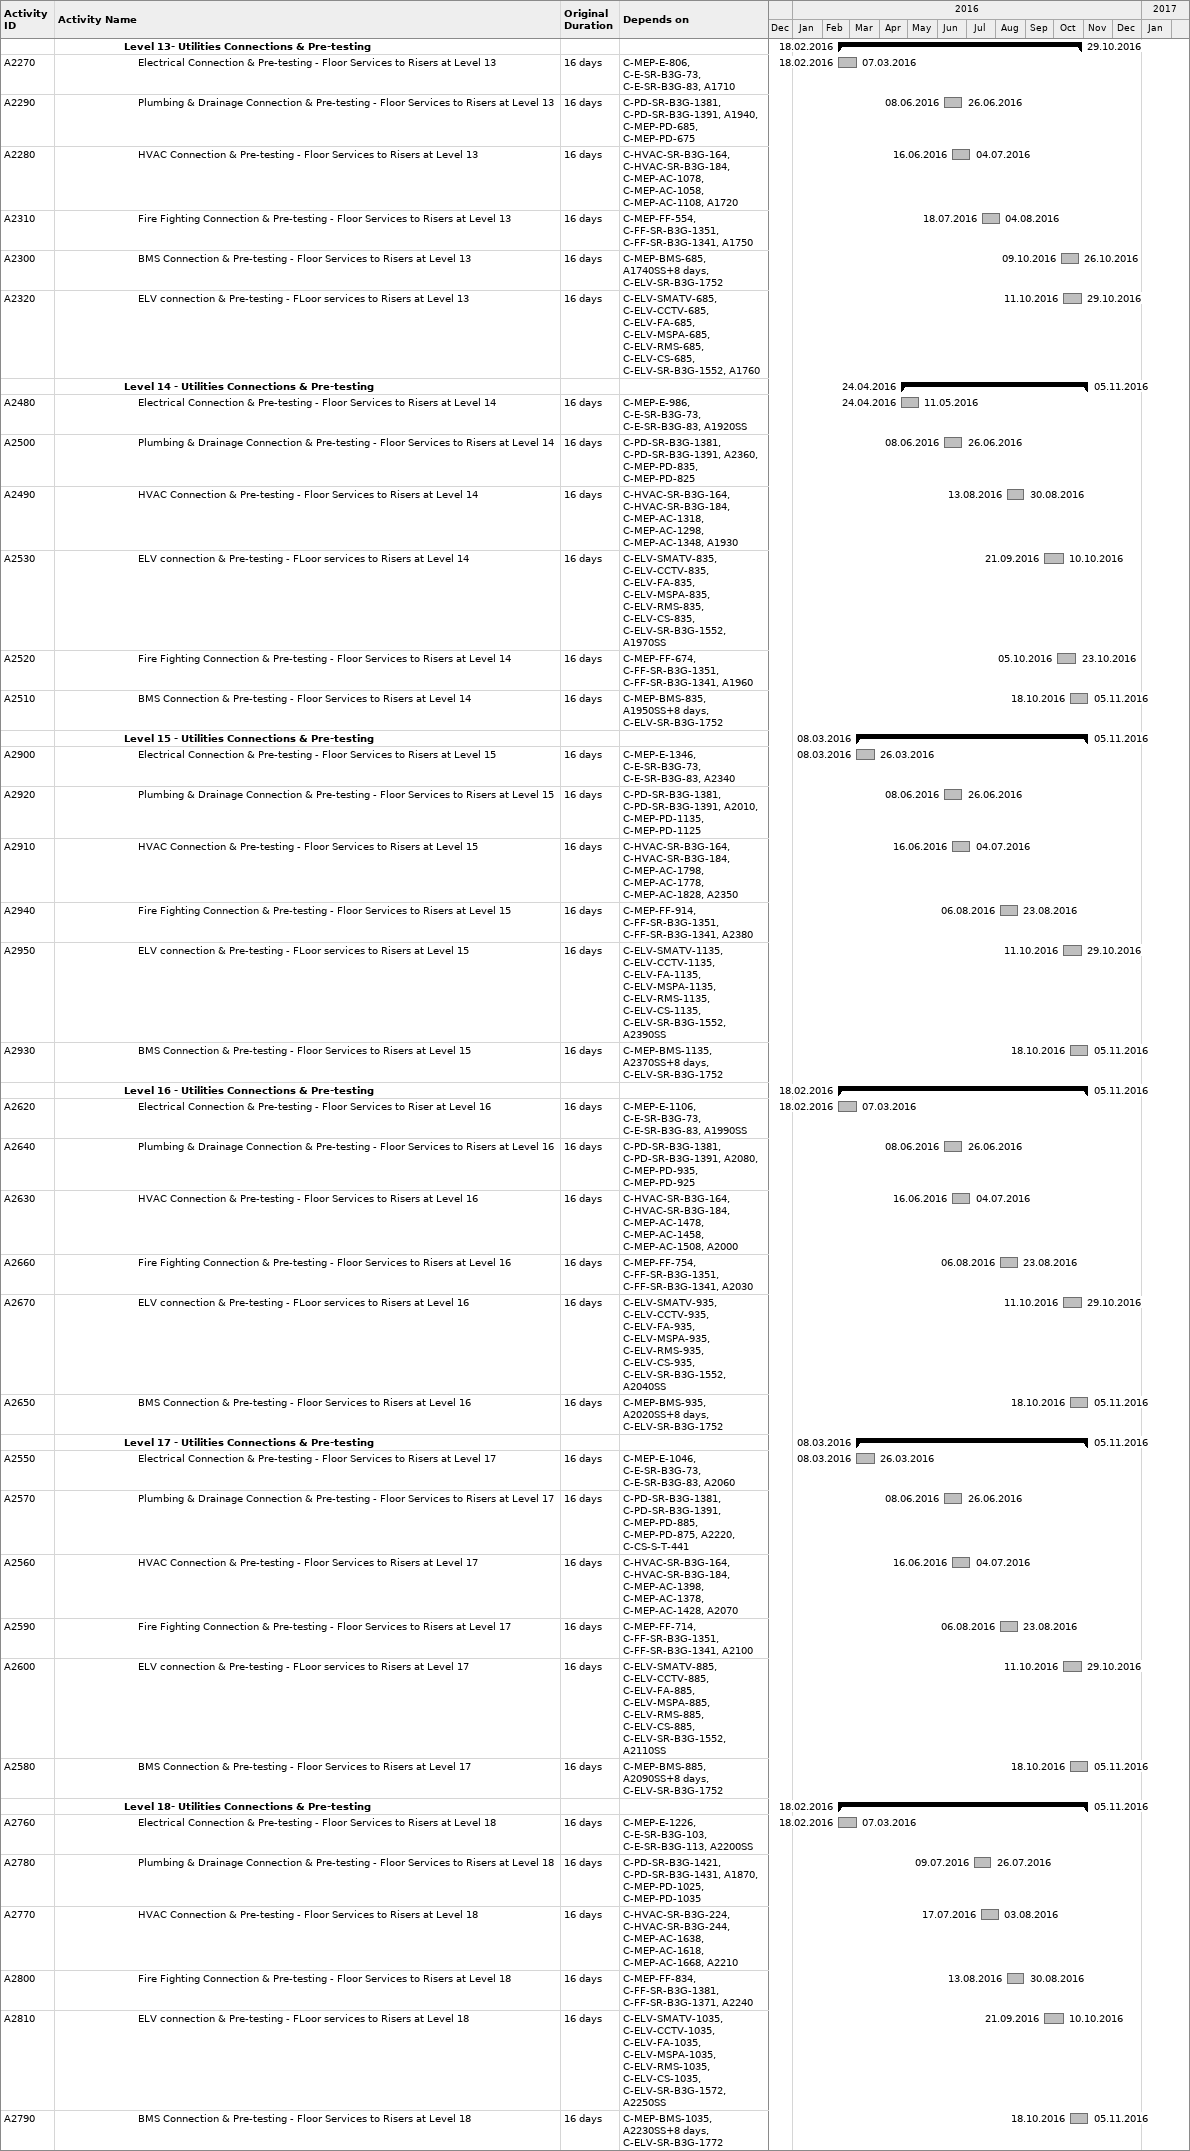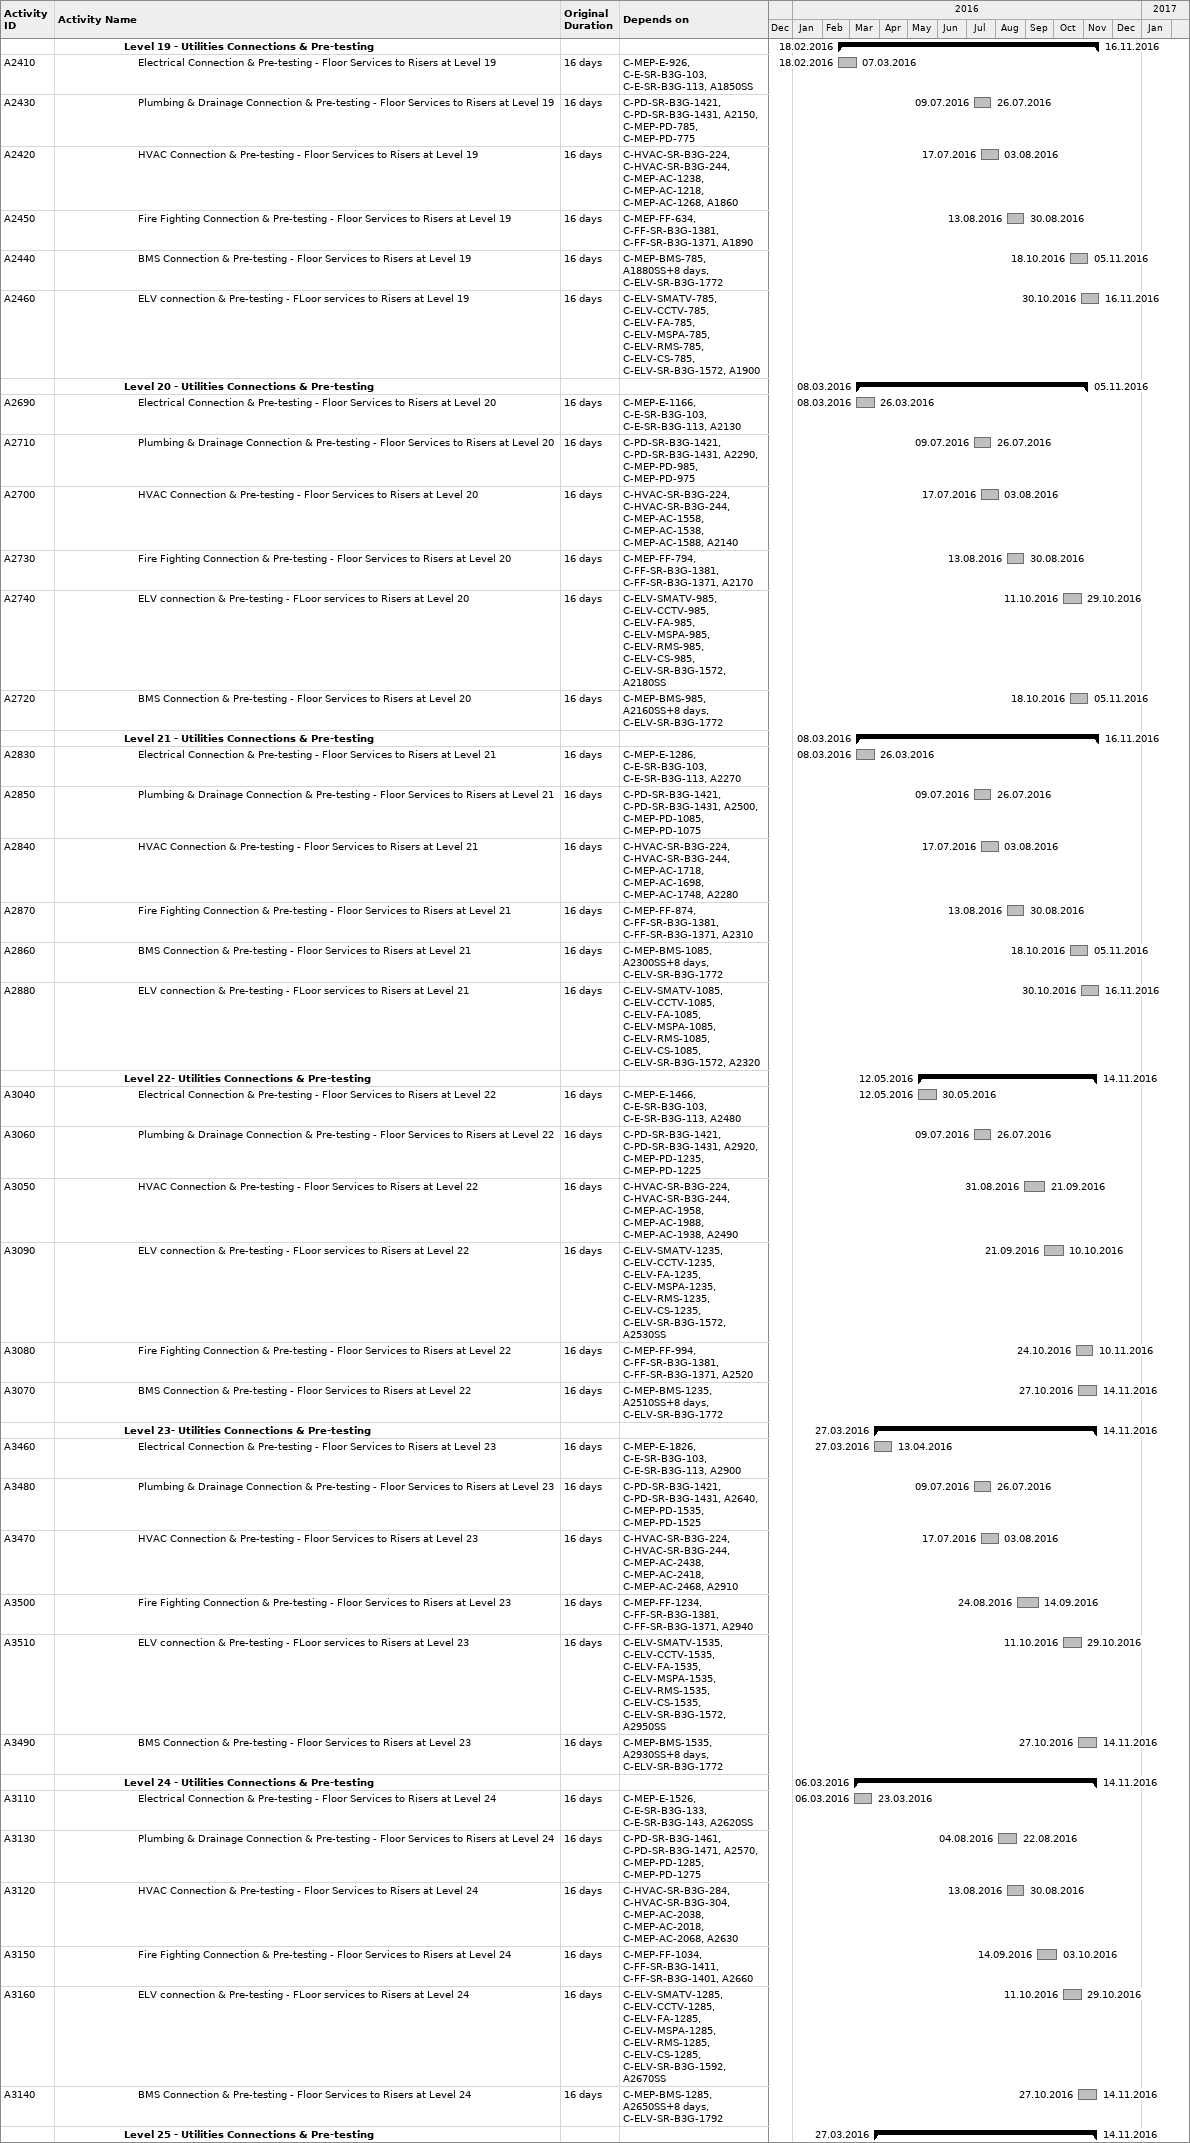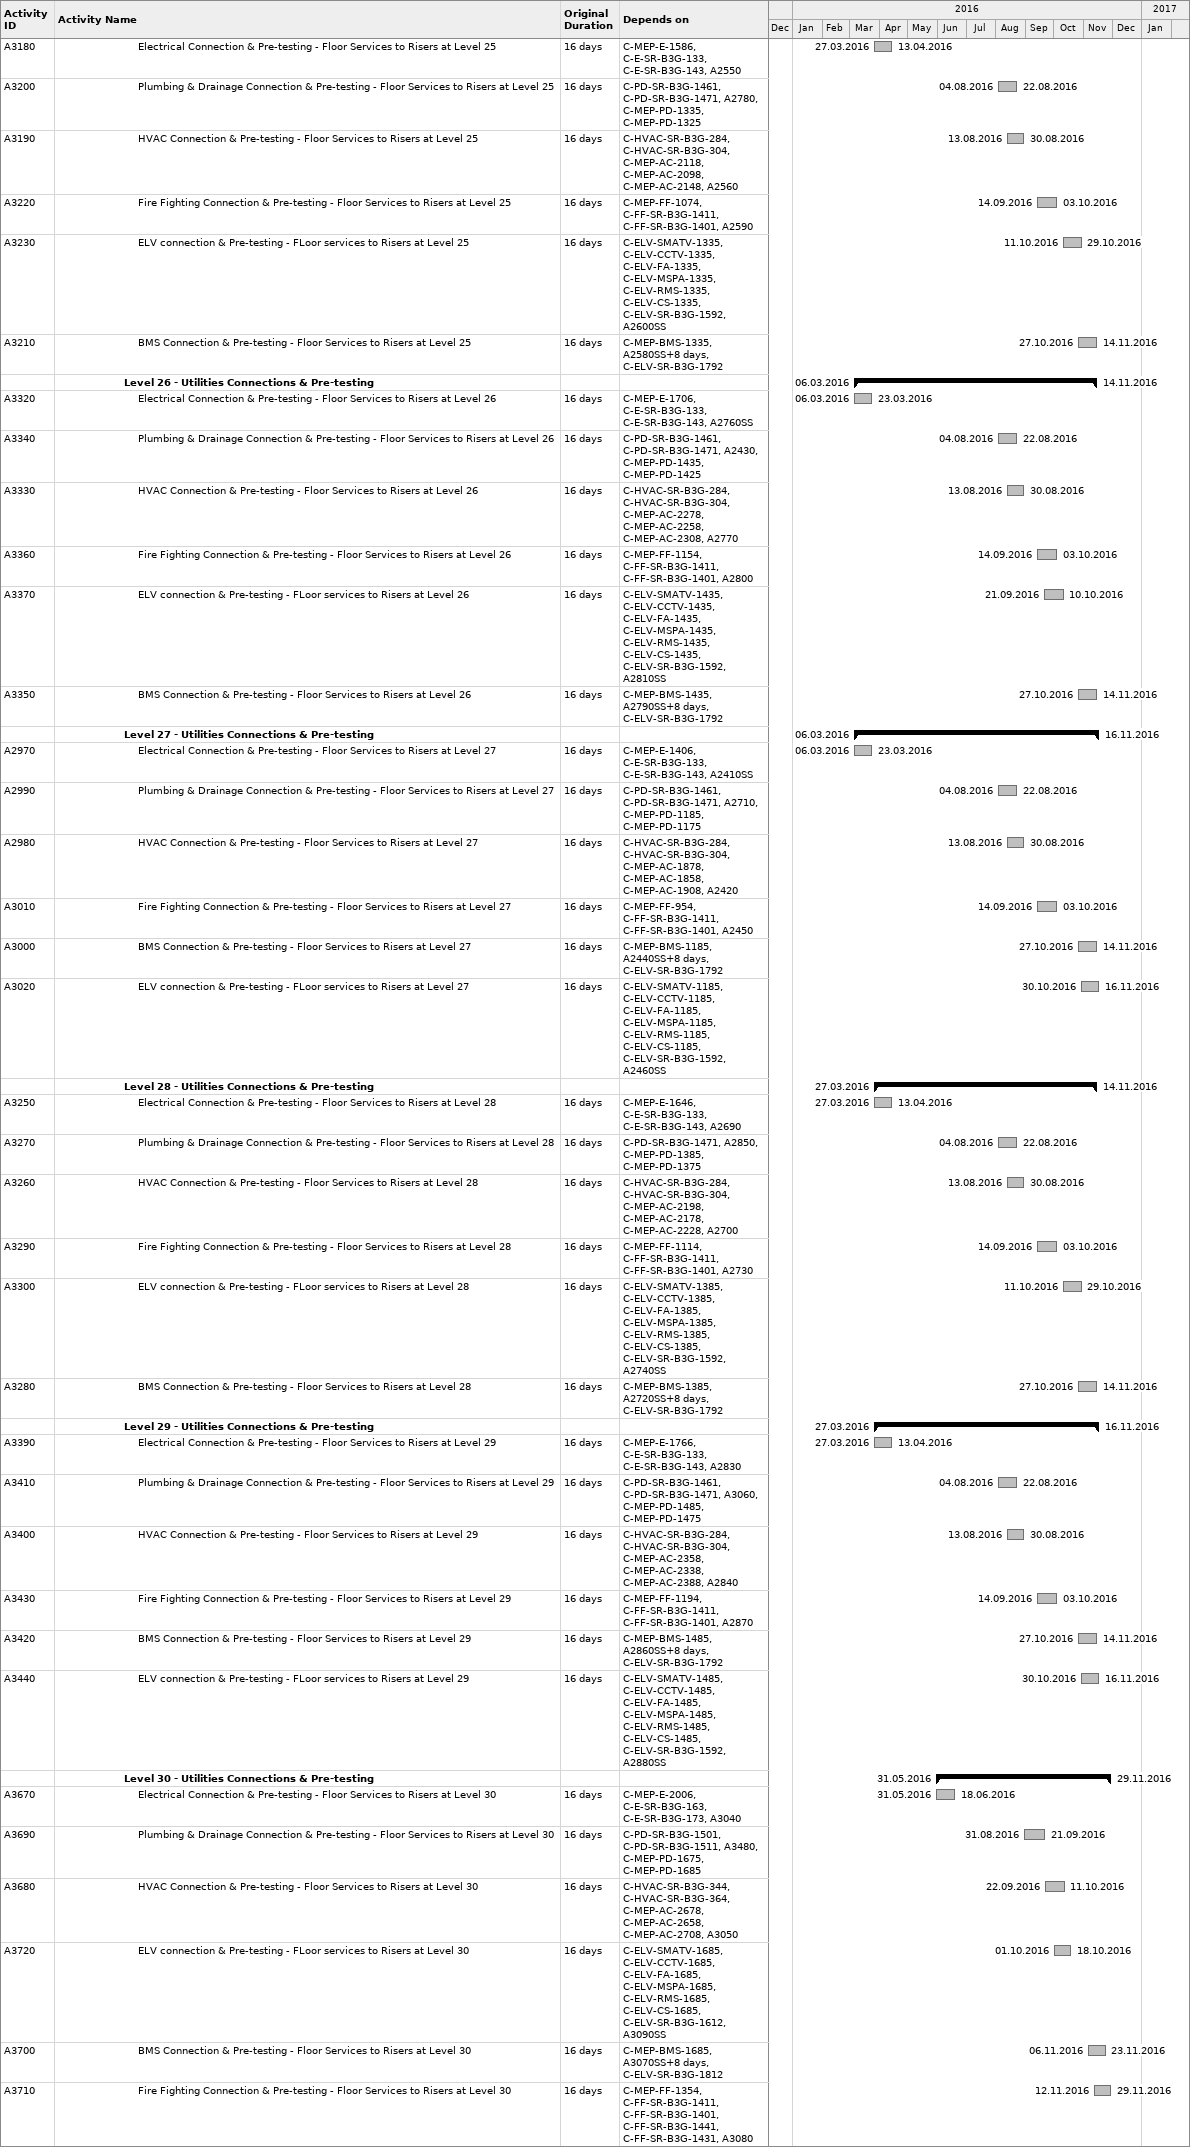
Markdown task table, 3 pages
| ID | Level | Task | Original duration | Start | Finish | Predecessors |
|---|---|---|---|---|---|---|
|  | 6 | **Level 13- Utilities Connections & Pre-testing** |  | 2016-02-18 | 2016-10-29 |  |
| A2270 | 7 | Electrical Connection & Pre-testing - Floor Services to Risers at Level 13 | 16d | 2016-02-18 | 2016-03-07 | C-MEP-E-806, C-E-SR-B3G-73, C-E-SR-B3G-83, A1710 |
| A2290 | 7 | Plumbing & Drainage Connection & Pre-testing - Floor Services to Risers at Level 13 | 16d | 2016-06-08 | 2016-06-26 | C-PD-SR-B3G-1381, C-PD-SR-B3G-1391, A1940, C-MEP-PD-685, C-MEP-PD-675 |
| A2280 | 7 | HVAC Connection & Pre-testing - Floor Services to Risers at Level 13 | 16d | 2016-06-16 | 2016-07-04 | C-HVAC-SR-B3G-164, C-HVAC-SR-B3G-184, C-MEP-AC-1078, C-MEP-AC-1058, C-MEP-AC-1108, A1720 |
| A2310 | 7 | Fire Fighting Connection & Pre-testing - Floor Services to Risers at Level 13 | 16d | 2016-07-18 | 2016-08-04 | C-MEP-FF-554, C-FF-SR-B3G-1351, C-FF-SR-B3G-1341, A1750 |
| A2300 | 7 | BMS Connection & Pre-testing - Floor Services to Risers at Level 13 | 16d | 2016-10-09 | 2016-10-26 | C-MEP-BMS-685, A1740SS+8d, C-ELV-SR-B3G-1752 |
| A2320 | 7 | ELV connection & Pre-testing - FLoor services to Risers at Level 13 | 16d | 2016-10-11 | 2016-10-29 | C-ELV-SMATV-685, C-ELV-CCTV-685, C-ELV-FA-685, C-ELV-MSPA-685, C-ELV-RMS-685, C-ELV-CS-685, C-ELV-SR-B3G-1552, A1760 |
|  | 6 | **Level 14 - Utilities Connections & Pre-testing** |  | 2016-04-24 | 2016-11-05 |  |
| A2480 | 7 | Electrical Connection & Pre-testing - Floor Services to Risers at Level 14 | 16d | 2016-04-24 | 2016-05-11 | C-MEP-E-986, C-E-SR-B3G-73, C-E-SR-B3G-83, A1920SS |
| A2500 | 7 | Plumbing & Drainage Connection & Pre-testing - Floor Services to Risers at Level 14 | 16d | 2016-06-08 | 2016-06-26 | C-PD-SR-B3G-1381, C-PD-SR-B3G-1391, A2360, C-MEP-PD-835, C-MEP-PD-825 |
| A2490 | 7 | HVAC Connection & Pre-testing - Floor Services to Risers at Level 14 | 16d | 2016-08-13 | 2016-08-30 | C-HVAC-SR-B3G-164, C-HVAC-SR-B3G-184, C-MEP-AC-1318, C-MEP-AC-1298, C-MEP-AC-1348, A1930 |
| A2530 | 7 | ELV connection & Pre-testing - FLoor services to Risers at Level 14 | 16d | 2016-09-21 | 2016-10-10 | C-ELV-SMATV-835, C-ELV-CCTV-835, C-ELV-FA-835, C-ELV-MSPA-835, C-ELV-RMS-835, C-ELV-CS-835, C-ELV-SR-B3G-1552, A1970SS |
| A2520 | 7 | Fire Fighting Connection & Pre-testing - Floor Services to Risers at Level 14 | 16d | 2016-10-05 | 2016-10-23 | C-MEP-FF-674, C-FF-SR-B3G-1351, C-FF-SR-B3G-1341, A1960 |
| A2510 | 7 | BMS Connection & Pre-testing - Floor Services to Risers at Level 14 | 16d | 2016-10-18 | 2016-11-05 | C-MEP-BMS-835, A1950SS+8d, C-ELV-SR-B3G-1752 |
|  | 6 | **Level 15 - Utilities Connections & Pre-testing** |  | 2016-03-08 | 2016-11-05 |  |
| A2900 | 7 | Electrical Connection & Pre-testing - Floor Services to Risers at Level 15 | 16d | 2016-03-08 | 2016-03-26 | C-MEP-E-1346, C-E-SR-B3G-73, C-E-SR-B3G-83, A2340 |
| A2920 | 7 | Plumbing & Drainage Connection & Pre-testing - Floor Services to Risers at Level 15 | 16d | 2016-06-08 | 2016-06-26 | C-PD-SR-B3G-1381, C-PD-SR-B3G-1391, A2010, C-MEP-PD-1135, C-MEP-PD-1125 |
| A2910 | 7 | HVAC Connection & Pre-testing - Floor Services to Risers at Level 15 | 16d | 2016-06-16 | 2016-07-04 | C-HVAC-SR-B3G-164, C-HVAC-SR-B3G-184, C-MEP-AC-1798, C-MEP-AC-1778, C-MEP-AC-1828, A2350 |
| A2940 | 7 | Fire Fighting Connection & Pre-testing - Floor Services to Risers at Level 15 | 16d | 2016-08-06 | 2016-08-23 | C-MEP-FF-914, C-FF-SR-B3G-1351, C-FF-SR-B3G-1341, A2380 |
| A2950 | 7 | ELV connection & Pre-testing - FLoor services to Risers at Level 15 | 16d | 2016-10-11 | 2016-10-29 | C-ELV-SMATV-1135, C-ELV-CCTV-1135, C-ELV-FA-1135, C-ELV-MSPA-1135, C-ELV-RMS-1135, C-ELV-CS-1135, C-ELV-SR-B3G-1552, A2390SS |
| A2930 | 7 | BMS Connection & Pre-testing - Floor Services to Risers at Level 15 | 16d | 2016-10-18 | 2016-11-05 | C-MEP-BMS-1135, A2370SS+8d, C-ELV-SR-B3G-1752 |
|  | 6 | **Level 16 - Utilities Connections & Pre-testing** |  | 2016-02-18 | 2016-11-05 |  |
| A2620 | 7 | Electrical Connection & Pre-testing - Floor Services to Riser at Level 16 | 16d | 2016-02-18 | 2016-03-07 | C-MEP-E-1106, C-E-SR-B3G-73, C-E-SR-B3G-83, A1990SS |
| A2640 | 7 | Plumbing & Drainage Connection & Pre-testing - Floor Services to Risers at Level 16 | 16d | 2016-06-08 | 2016-06-26 | C-PD-SR-B3G-1381, C-PD-SR-B3G-1391, A2080, C-MEP-PD-935, C-MEP-PD-925 |
| A2630 | 7 | HVAC Connection & Pre-testing - Floor Services to Risers at Level 16 | 16d | 2016-06-16 | 2016-07-04 | C-HVAC-SR-B3G-164, C-HVAC-SR-B3G-184, C-MEP-AC-1478, C-MEP-AC-1458, C-MEP-AC-1508, A2000 |
| A2660 | 7 | Fire Fighting Connection & Pre-testing - Floor Services to Risers at Level 16 | 16d | 2016-08-06 | 2016-08-23 | C-MEP-FF-754, C-FF-SR-B3G-1351, C-FF-SR-B3G-1341, A2030 |
| A2670 | 7 | ELV connection & Pre-testing - FLoor services to Risers at Level 16 | 16d | 2016-10-11 | 2016-10-29 | C-ELV-SMATV-935, C-ELV-CCTV-935, C-ELV-FA-935, C-ELV-MSPA-935, C-ELV-RMS-935, C-ELV-CS-935, C-ELV-SR-B3G-1552, A2040SS |
| A2650 | 7 | BMS Connection & Pre-testing - Floor Services to Risers at Level 16 | 16d | 2016-10-18 | 2016-11-05 | C-MEP-BMS-935, A2020SS+8d, C-ELV-SR-B3G-1752 |
|  | 6 | **Level 17 - Utilities Connections & Pre-testing** |  | 2016-03-08 | 2016-11-05 |  |
| A2550 | 7 | Electrical Connection & Pre-testing - Floor Services to Risers at Level 17 | 16d | 2016-03-08 | 2016-03-26 | C-MEP-E-1046, C-E-SR-B3G-73, C-E-SR-B3G-83, A2060 |
| A2570 | 7 | Plumbing & Drainage Connection & Pre-testing - Floor Services to Risers at Level 17 | 16d | 2016-06-08 | 2016-06-26 | C-PD-SR-B3G-1381, C-PD-SR-B3G-1391, C-MEP-PD-885, C-MEP-PD-875, A2220, C-CS-S-T-441 |
| A2560 | 7 | HVAC Connection & Pre-testing - Floor Services to Risers at Level 17 | 16d | 2016-06-16 | 2016-07-04 | C-HVAC-SR-B3G-164, C-HVAC-SR-B3G-184, C-MEP-AC-1398, C-MEP-AC-1378, C-MEP-AC-1428, A2070 |
| A2590 | 7 | Fire Fighting Connection & Pre-testing - Floor Services to Risers at Level 17 | 16d | 2016-08-06 | 2016-08-23 | C-MEP-FF-714, C-FF-SR-B3G-1351, C-FF-SR-B3G-1341, A2100 |
| A2600 | 7 | ELV connection & Pre-testing - FLoor services to Risers at Level 17 | 16d | 2016-10-11 | 2016-10-29 | C-ELV-SMATV-885, C-ELV-CCTV-885, C-ELV-FA-885, C-ELV-MSPA-885, C-ELV-RMS-885, C-ELV-CS-885, C-ELV-SR-B3G-1552, A2110SS |
| A2580 | 7 | BMS Connection & Pre-testing - Floor Services to Risers at Level 17 | 16d | 2016-10-18 | 2016-11-05 | C-MEP-BMS-885, A2090SS+8d, C-ELV-SR-B3G-1752 |
|  | 6 | **Level 18- Utilities Connections & Pre-testing** |  | 2016-02-18 | 2016-11-05 |  |
| A2760 | 7 | Electrical Connection & Pre-testing - Floor Services to Risers at Level 18 | 16d | 2016-02-18 | 2016-03-07 | C-MEP-E-1226, C-E-SR-B3G-103, C-E-SR-B3G-113, A2200SS |
| A2780 | 7 | Plumbing & Drainage Connection & Pre-testing - Floor Services to Risers at Level 18 | 16d | 2016-07-09 | 2016-07-26 | C-PD-SR-B3G-1421, C-PD-SR-B3G-1431, A1870, C-MEP-PD-1025, C-MEP-PD-1035 |
| A2770 | 7 | HVAC Connection & Pre-testing - Floor Services to Risers at Level 18 | 16d | 2016-07-17 | 2016-08-03 | C-HVAC-SR-B3G-224, C-HVAC-SR-B3G-244, C-MEP-AC-1638, C-MEP-AC-1618, C-MEP-AC-1668, A2210 |
| A2800 | 7 | Fire Fighting Connection & Pre-testing - Floor Services to Risers at Level 18 | 16d | 2016-08-13 | 2016-08-30 | C-MEP-FF-834, C-FF-SR-B3G-1381, C-FF-SR-B3G-1371, A2240 |
| A2810 | 7 | ELV connection & Pre-testing - FLoor services to Risers at Level 18 | 16d | 2016-09-21 | 2016-10-10 | C-ELV-SMATV-1035, C-ELV-CCTV-1035, C-ELV-FA-1035, C-ELV-MSPA-1035, C-ELV-RMS-1035, C-ELV-CS-1035, C-ELV-SR-B3G-1572, A2250SS |
| A2790 | 7 | BMS Connection & Pre-testing - Floor Services to Risers at Level 18 | 16d | 2016-10-18 | 2016-11-05 | C-MEP-BMS-1035, A2230SS+8d, C-ELV-SR-B3G-1772 |
|  | 6 | **Level 19 - Utilities Connections & Pre-testing** |  | 2016-02-18 | 2016-11-16 |  |
| A2410 | 7 | Electrical Connection & Pre-testing - Floor Services to Risers at Level 19 | 16d | 2016-02-18 | 2016-03-07 | C-MEP-E-926, C-E-SR-B3G-103, C-E-SR-B3G-113, A1850SS |
| A2430 | 7 | Plumbing & Drainage Connection & Pre-testing - Floor Services to Risers at Level 19 | 16d | 2016-07-09 | 2016-07-26 | C-PD-SR-B3G-1421, C-PD-SR-B3G-1431, A2150, C-MEP-PD-785, C-MEP-PD-775 |
| A2420 | 7 | HVAC Connection & Pre-testing - Floor Services to Risers at Level 19 | 16d | 2016-07-17 | 2016-08-03 | C-HVAC-SR-B3G-224, C-HVAC-SR-B3G-244, C-MEP-AC-1238, C-MEP-AC-1218, C-MEP-AC-1268, A1860 |
| A2450 | 7 | Fire Fighting Connection & Pre-testing - Floor Services to Risers at Level 19 | 16d | 2016-08-13 | 2016-08-30 | C-MEP-FF-634, C-FF-SR-B3G-1381, C-FF-SR-B3G-1371, A1890 |
| A2440 | 7 | BMS Connection & Pre-testing - Floor Services to Risers at Level 19 | 16d | 2016-10-18 | 2016-11-05 | C-MEP-BMS-785, A1880SS+8d, C-ELV-SR-B3G-1772 |
| A2460 | 7 | ELV connection & Pre-testing - FLoor services to Risers at Level 19 | 16d | 2016-10-30 | 2016-11-16 | C-ELV-SMATV-785, C-ELV-CCTV-785, C-ELV-FA-785, C-ELV-MSPA-785, C-ELV-RMS-785, C-ELV-CS-785, C-ELV-SR-B3G-1572, A1900 |
|  | 6 | **Level 20 - Utilities Connections & Pre-testing** |  | 2016-03-08 | 2016-11-05 |  |
| A2690 | 7 | Electrical Connection & Pre-testing - Floor Services to Risers at Level 20 | 16d | 2016-03-08 | 2016-03-26 | C-MEP-E-1166, C-E-SR-B3G-103, C-E-SR-B3G-113, A2130 |
| A2710 | 7 | Plumbing & Drainage Connection & Pre-testing - Floor Services to Risers at Level 20 | 16d | 2016-07-09 | 2016-07-26 | C-PD-SR-B3G-1421, C-PD-SR-B3G-1431, A2290, C-MEP-PD-985, C-MEP-PD-975 |
| A2700 | 7 | HVAC Connection & Pre-testing - Floor Services to Risers at Level 20 | 16d | 2016-07-17 | 2016-08-03 | C-HVAC-SR-B3G-224, C-HVAC-SR-B3G-244, C-MEP-AC-1558, C-MEP-AC-1538, C-MEP-AC-1588, A2140 |
| A2730 | 7 | Fire Fighting Connection & Pre-testing - Floor Services to Risers at Level 20 | 16d | 2016-08-13 | 2016-08-30 | C-MEP-FF-794, C-FF-SR-B3G-1381, C-FF-SR-B3G-1371, A2170 |
| A2740 | 7 | ELV connection & Pre-testing - FLoor services to Risers at Level 20 | 16d | 2016-10-11 | 2016-10-29 | C-ELV-SMATV-985, C-ELV-CCTV-985, C-ELV-FA-985, C-ELV-MSPA-985, C-ELV-RMS-985, C-ELV-CS-985, C-ELV-SR-B3G-1572, A2180SS |
| A2720 | 7 | BMS Connection & Pre-testing - Floor Services to Risers at Level 20 | 16d | 2016-10-18 | 2016-11-05 | C-MEP-BMS-985, A2160SS+8d, C-ELV-SR-B3G-1772 |
|  | 6 | **Level 21 - Utilities Connections & Pre-testing** |  | 2016-03-08 | 2016-11-16 |  |
| A2830 | 7 | Electrical Connection & Pre-testing - Floor Services to Risers at Level 21 | 16d | 2016-03-08 | 2016-03-26 | C-MEP-E-1286, C-E-SR-B3G-103, C-E-SR-B3G-113, A2270 |
| A2850 | 7 | Plumbing & Drainage Connection & Pre-testing - Floor Services to Risers at Level 21 | 16d | 2016-07-09 | 2016-07-26 | C-PD-SR-B3G-1421, C-PD-SR-B3G-1431, A2500, C-MEP-PD-1085, C-MEP-PD-1075 |
| A2840 | 7 | HVAC Connection & Pre-testing - Floor Services to Risers at Level 21 | 16d | 2016-07-17 | 2016-08-03 | C-HVAC-SR-B3G-224, C-HVAC-SR-B3G-244, C-MEP-AC-1718, C-MEP-AC-1698, C-MEP-AC-1748, A2280 |
| A2870 | 7 | Fire Fighting Connection & Pre-testing - Floor Services to Risers at Level 21 | 16d | 2016-08-13 | 2016-08-30 | C-MEP-FF-874, C-FF-SR-B3G-1381, C-FF-SR-B3G-1371, A2310 |
| A2860 | 7 | BMS Connection & Pre-testing - Floor Services to Risers at Level 21 | 16d | 2016-10-18 | 2016-11-05 | C-MEP-BMS-1085, A2300SS+8d, C-ELV-SR-B3G-1772 |
| A2880 | 7 | ELV connection & Pre-testing - FLoor services to Risers at Level 21 | 16d | 2016-10-30 | 2016-11-16 | C-ELV-SMATV-1085, C-ELV-CCTV-1085, C-ELV-FA-1085, C-ELV-MSPA-1085, C-ELV-RMS-1085, C-ELV-CS-1085, C-ELV-SR-B3G-1572, A2320 |
|  | 6 | **Level 22- Utilities Connections & Pre-testing** |  | 2016-05-12 | 2016-11-14 |  |
| A3040 | 7 | Electrical Connection & Pre-testing - Floor Services to Risers at Level 22 | 16d | 2016-05-12 | 2016-05-30 | C-MEP-E-1466, C-E-SR-B3G-103, C-E-SR-B3G-113, A2480 |
| A3060 | 7 | Plumbing & Drainage Connection & Pre-testing - Floor Services to Risers at Level 22 | 16d | 2016-07-09 | 2016-07-26 | C-PD-SR-B3G-1421, C-PD-SR-B3G-1431, A2920, C-MEP-PD-1235, C-MEP-PD-1225 |
| A3050 | 7 | HVAC Connection & Pre-testing - Floor Services to Risers at Level 22 | 16d | 2016-08-31 | 2016-09-21 | C-HVAC-SR-B3G-224, C-HVAC-SR-B3G-244, C-MEP-AC-1958, C-MEP-AC-1988, C-MEP-AC-1938, A2490 |
| A3090 | 7 | ELV connection & Pre-testing - FLoor services to Risers at Level 22 | 16d | 2016-09-21 | 2016-10-10 | C-ELV-SMATV-1235, C-ELV-CCTV-1235, C-ELV-FA-1235, C-ELV-MSPA-1235, C-ELV-RMS-1235, C-ELV-CS-1235, C-ELV-SR-B3G-1572, A2530SS |
| A3080 | 7 | Fire Fighting Connection & Pre-testing - Floor Services to Risers at Level 22 | 16d | 2016-10-24 | 2016-11-10 | C-MEP-FF-994, C-FF-SR-B3G-1381, C-FF-SR-B3G-1371, A2520 |
| A3070 | 7 | BMS Connection & Pre-testing - Floor Services to Risers at Level 22 | 16d | 2016-10-27 | 2016-11-14 | C-MEP-BMS-1235, A2510SS+8d, C-ELV-SR-B3G-1772 |
|  | 6 | **Level 23- Utilities Connections & Pre-testing** |  | 2016-03-27 | 2016-11-14 |  |
| A3460 | 7 | Electrical Connection & Pre-testing - Floor Services to Risers at Level 23 | 16d | 2016-03-27 | 2016-04-13 | C-MEP-E-1826, C-E-SR-B3G-103, C-E-SR-B3G-113, A2900 |
| A3480 | 7 | Plumbing & Drainage Connection & Pre-testing - Floor Services to Risers at Level 23 | 16d | 2016-07-09 | 2016-07-26 | C-PD-SR-B3G-1421, C-PD-SR-B3G-1431, A2640, C-MEP-PD-1535, C-MEP-PD-1525 |
| A3470 | 7 | HVAC Connection & Pre-testing - Floor Services to Risers at Level 23 | 16d | 2016-07-17 | 2016-08-03 | C-HVAC-SR-B3G-224, C-HVAC-SR-B3G-244, C-MEP-AC-2438, C-MEP-AC-2418, C-MEP-AC-2468, A2910 |
| A3500 | 7 | Fire Fighting Connection & Pre-testing - Floor Services to Risers at Level 23 | 16d | 2016-08-24 | 2016-09-14 | C-MEP-FF-1234, C-FF-SR-B3G-1381, C-FF-SR-B3G-1371, A2940 |
| A3510 | 7 | ELV connection & Pre-testing - FLoor services to Risers at Level 23 | 16d | 2016-10-11 | 2016-10-29 | C-ELV-SMATV-1535, C-ELV-CCTV-1535, C-ELV-FA-1535, C-ELV-MSPA-1535, C-ELV-RMS-1535, C-ELV-CS-1535, C-ELV-SR-B3G-1572, A2950SS |
| A3490 | 7 | BMS Connection & Pre-testing - Floor Services to Risers at Level 23 | 16d | 2016-10-27 | 2016-11-14 | C-MEP-BMS-1535, A2930SS+8d, C-ELV-SR-B3G-1772 |
|  | 6 | **Level 24 - Utilities Connections & Pre-testing** |  | 2016-03-06 | 2016-11-14 |  |
| A3110 | 7 | Electrical Connection & Pre-testing - Floor Services to Risers at Level 24 | 16d | 2016-03-06 | 2016-03-23 | C-MEP-E-1526, C-E-SR-B3G-133, C-E-SR-B3G-143, A2620SS |
| A3130 | 7 | Plumbing & Drainage Connection & Pre-testing - Floor Services to Risers at Level 24 | 16d | 2016-08-04 | 2016-08-22 | C-PD-SR-B3G-1461, C-PD-SR-B3G-1471, A2570, C-MEP-PD-1285, C-MEP-PD-1275 |
| A3120 | 7 | HVAC Connection & Pre-testing - Floor Services to Risers at Level 24 | 16d | 2016-08-13 | 2016-08-30 | C-HVAC-SR-B3G-284, C-HVAC-SR-B3G-304, C-MEP-AC-2038, C-MEP-AC-2018, C-MEP-AC-2068, A2630 |
| A3150 | 7 | Fire Fighting Connection & Pre-testing - Floor Services to Risers at Level 24 | 16d | 2016-09-14 | 2016-10-03 | C-MEP-FF-1034, C-FF-SR-B3G-1411, C-FF-SR-B3G-1401, A2660 |
| A3160 | 7 | ELV connection & Pre-testing - FLoor services to Risers at Level 24 | 16d | 2016-10-11 | 2016-10-29 | C-ELV-SMATV-1285, C-ELV-CCTV-1285, C-ELV-FA-1285, C-ELV-MSPA-1285, C-ELV-RMS-1285, C-ELV-CS-1285, C-ELV-SR-B3G-1592, A2670SS |
| A3140 | 7 | BMS Connection & Pre-testing - Floor Services to Risers at Level 24 | 16d | 2016-10-27 | 2016-11-14 | C-MEP-BMS-1285, A2650SS+8d, C-ELV-SR-B3G-1792 |
|  | 6 | **Level 25 - Utilities Connections & Pre-testing** |  | 2016-03-27 | 2016-11-14 |  |
| A3180 | 7 | Electrical Connection & Pre-testing - Floor Services to Risers at Level 25 | 16d | 2016-03-27 | 2016-04-13 | C-MEP-E-1586, C-E-SR-B3G-133, C-E-SR-B3G-143, A2550 |
| A3200 | 7 | Plumbing & Drainage Connection & Pre-testing - Floor Services to Risers at Level 25 | 16d | 2016-08-04 | 2016-08-22 | C-PD-SR-B3G-1461, C-PD-SR-B3G-1471, A2780, C-MEP-PD-1335, C-MEP-PD-1325 |
| A3190 | 7 | HVAC Connection & Pre-testing - Floor Services to Risers at Level 25 | 16d | 2016-08-13 | 2016-08-30 | C-HVAC-SR-B3G-284, C-HVAC-SR-B3G-304, C-MEP-AC-2118, C-MEP-AC-2098, C-MEP-AC-2148, A2560 |
| A3220 | 7 | Fire Fighting Connection & Pre-testing - Floor Services to Risers at Level 25 | 16d | 2016-09-14 | 2016-10-03 | C-MEP-FF-1074, C-FF-SR-B3G-1411, C-FF-SR-B3G-1401, A2590 |
| A3230 | 7 | ELV connection & Pre-testing - FLoor services to Risers at Level 25 | 16d | 2016-10-11 | 2016-10-29 | C-ELV-SMATV-1335, C-ELV-CCTV-1335, C-ELV-FA-1335, C-ELV-MSPA-1335, C-ELV-RMS-1335, C-ELV-CS-1335, C-ELV-SR-B3G-1592, A2600SS |
| A3210 | 7 | BMS Connection & Pre-testing - Floor Services to Risers at Level 25 | 16d | 2016-10-27 | 2016-11-14 | C-MEP-BMS-1335, A2580SS+8d, C-ELV-SR-B3G-1792 |
|  | 6 | **Level 26 - Utilities Connections & Pre-testing** |  | 2016-03-06 | 2016-11-14 |  |
| A3320 | 7 | Electrical Connection & Pre-testing - Floor Services to Risers at Level 26 | 16d | 2016-03-06 | 2016-03-23 | C-MEP-E-1706, C-E-SR-B3G-133, C-E-SR-B3G-143, A2760SS |
| A3340 | 7 | Plumbing & Drainage Connection & Pre-testing - Floor Services to Risers at Level 26 | 16d | 2016-08-04 | 2016-08-22 | C-PD-SR-B3G-1461, C-PD-SR-B3G-1471, A2430, C-MEP-PD-1435, C-MEP-PD-1425 |
| A3330 | 7 | HVAC Connection & Pre-testing - Floor Services to Risers at Level 26 | 16d | 2016-08-13 | 2016-08-30 | C-HVAC-SR-B3G-284, C-HVAC-SR-B3G-304, C-MEP-AC-2278, C-MEP-AC-2258, C-MEP-AC-2308, A2770 |
| A3360 | 7 | Fire Fighting Connection & Pre-testing - Floor Services to Risers at Level 26 | 16d | 2016-09-14 | 2016-10-03 | C-MEP-FF-1154, C-FF-SR-B3G-1411, C-FF-SR-B3G-1401, A2800 |
| A3370 | 7 | ELV connection & Pre-testing - FLoor services to Risers at Level 26 | 16d | 2016-09-21 | 2016-10-10 | C-ELV-SMATV-1435, C-ELV-CCTV-1435, C-ELV-FA-1435, C-ELV-MSPA-1435, C-ELV-RMS-1435, C-ELV-CS-1435, C-ELV-SR-B3G-1592, A2810SS |
| A3350 | 7 | BMS Connection & Pre-testing - Floor Services to Risers at Level 26 | 16d | 2016-10-27 | 2016-11-14 | C-MEP-BMS-1435, A2790SS+8d, C-ELV-SR-B3G-1792 |
|  | 6 | **Level 27 - Utilities Connections & Pre-testing** |  | 2016-03-06 | 2016-11-16 |  |
| A2970 | 7 | Electrical Connection & Pre-testing - Floor Services to Risers at Level 27 | 16d | 2016-03-06 | 2016-03-23 | C-MEP-E-1406, C-E-SR-B3G-133, C-E-SR-B3G-143, A2410SS |
| A2990 | 7 | Plumbing & Drainage Connection & Pre-testing - Floor Services to Risers at Level 27 | 16d | 2016-08-04 | 2016-08-22 | C-PD-SR-B3G-1461, C-PD-SR-B3G-1471, A2710, C-MEP-PD-1185, C-MEP-PD-1175 |
| A2980 | 7 | HVAC Connection & Pre-testing - Floor Services to Risers at Level 27 | 16d | 2016-08-13 | 2016-08-30 | C-HVAC-SR-B3G-284, C-HVAC-SR-B3G-304, C-MEP-AC-1878, C-MEP-AC-1858, C-MEP-AC-1908, A2420 |
| A3010 | 7 | Fire Fighting Connection & Pre-testing - Floor Services to Risers at Level 27 | 16d | 2016-09-14 | 2016-10-03 | C-MEP-FF-954, C-FF-SR-B3G-1411, C-FF-SR-B3G-1401, A2450 |
| A3000 | 7 | BMS Connection & Pre-testing - Floor Services to Risers at Level 27 | 16d | 2016-10-27 | 2016-11-14 | C-MEP-BMS-1185, A2440SS+8d, C-ELV-SR-B3G-1792 |
| A3020 | 7 | ELV connection & Pre-testing - FLoor services to Risers at Level 27 | 16d | 2016-10-30 | 2016-11-16 | C-ELV-SMATV-1185, C-ELV-CCTV-1185, C-ELV-FA-1185, C-ELV-MSPA-1185, C-ELV-RMS-1185, C-ELV-CS-1185, C-ELV-SR-B3G-1592, A2460SS |
|  | 6 | **Level 28 - Utilities Connections & Pre-testing** |  | 2016-03-27 | 2016-11-14 |  |
| A3250 | 7 | Electrical Connection & Pre-testing - Floor Services to Risers at Level 28 | 16d | 2016-03-27 | 2016-04-13 | C-MEP-E-1646, C-E-SR-B3G-133, C-E-SR-B3G-143, A2690 |
| A3270 | 7 | Plumbing & Drainage Connection & Pre-testing - Floor Services to Risers at Level 28 | 16d | 2016-08-04 | 2016-08-22 | C-PD-SR-B3G-1471, A2850, C-MEP-PD-1385, C-MEP-PD-1375 |
| A3260 | 7 | HVAC Connection & Pre-testing - Floor Services to Risers at Level 28 | 16d | 2016-08-13 | 2016-08-30 | C-HVAC-SR-B3G-284, C-HVAC-SR-B3G-304, C-MEP-AC-2198, C-MEP-AC-2178, C-MEP-AC-2228, A2700 |
| A3290 | 7 | Fire Fighting Connection & Pre-testing - Floor Services to Risers at Level 28 | 16d | 2016-09-14 | 2016-10-03 | C-MEP-FF-1114, C-FF-SR-B3G-1411, C-FF-SR-B3G-1401, A2730 |
| A3300 | 7 | ELV connection & Pre-testing - FLoor services to Risers at Level 28 | 16d | 2016-10-11 | 2016-10-29 | C-ELV-SMATV-1385, C-ELV-CCTV-1385, C-ELV-FA-1385, C-ELV-MSPA-1385, C-ELV-RMS-1385, C-ELV-CS-1385, C-ELV-SR-B3G-1592, A2740SS |
| A3280 | 7 | BMS Connection & Pre-testing - Floor Services to Risers at Level 28 | 16d | 2016-10-27 | 2016-11-14 | C-MEP-BMS-1385, A2720SS+8d, C-ELV-SR-B3G-1792 |
|  | 6 | **Level 29 - Utilities Connections & Pre-testing** |  | 2016-03-27 | 2016-11-16 |  |
| A3390 | 7 | Electrical Connection & Pre-testing - Floor Services to Risers at Level 29 | 16d | 2016-03-27 | 2016-04-13 | C-MEP-E-1766, C-E-SR-B3G-133, C-E-SR-B3G-143, A2830 |
| A3410 | 7 | Plumbing & Drainage Connection & Pre-testing - Floor Services to Risers at Level 29 | 16d | 2016-08-04 | 2016-08-22 | C-PD-SR-B3G-1461, C-PD-SR-B3G-1471, A3060, C-MEP-PD-1485, C-MEP-PD-1475 |
| A3400 | 7 | HVAC Connection & Pre-testing - Floor Services to Risers at Level 29 | 16d | 2016-08-13 | 2016-08-30 | C-HVAC-SR-B3G-284, C-HVAC-SR-B3G-304, C-MEP-AC-2358, C-MEP-AC-2338, C-MEP-AC-2388, A2840 |
| A3430 | 7 | Fire Fighting Connection & Pre-testing - Floor Services to Risers at Level 29 | 16d | 2016-09-14 | 2016-10-03 | C-MEP-FF-1194, C-FF-SR-B3G-1411, C-FF-SR-B3G-1401, A2870 |
| A3420 | 7 | BMS Connection & Pre-testing - Floor Services to Risers at Level 29 | 16d | 2016-10-27 | 2016-11-14 | C-MEP-BMS-1485, A2860SS+8d, C-ELV-SR-B3G-1792 |
| A3440 | 7 | ELV connection & Pre-testing - FLoor services to Risers at Level 29 | 16d | 2016-10-30 | 2016-11-16 | C-ELV-SMATV-1485, C-ELV-CCTV-1485, C-ELV-FA-1485, C-ELV-MSPA-1485, C-ELV-RMS-1485, C-ELV-CS-1485, C-ELV-SR-B3G-1592, A2880SS |
|  | 6 | **Level 30 - Utilities Connections & Pre-testing** |  | 2016-05-31 | 2016-11-29 |  |
| A3670 | 7 | Electrical Connection & Pre-testing - Floor Services to Risers at Level 30 | 16d | 2016-05-31 | 2016-06-18 | C-MEP-E-2006, C-E-SR-B3G-163, C-E-SR-B3G-173, A3040 |
| A3690 | 7 | Plumbing & Drainage Connection & Pre-testing - Floor Services to Risers at Level 30 | 16d | 2016-08-31 | 2016-09-21 | C-PD-SR-B3G-1501, C-PD-SR-B3G-1511, A3480, C-MEP-PD-1675, C-MEP-PD-1685 |
| A3680 | 7 | HVAC Connection & Pre-testing - Floor Services to Risers at Level 30 | 16d | 2016-09-22 | 2016-10-11 | C-HVAC-SR-B3G-344, C-HVAC-SR-B3G-364, C-MEP-AC-2678, C-MEP-AC-2658, C-MEP-AC-2708, A3050 |
| A3720 | 7 | ELV connection & Pre-testing - FLoor services to Risers at Level 30 | 16d | 2016-10-01 | 2016-10-18 | C-ELV-SMATV-1685, C-ELV-CCTV-1685, C-ELV-FA-1685, C-ELV-MSPA-1685, C-ELV-RMS-1685, C-ELV-CS-1685, C-ELV-SR-B3G-1612, A3090SS |
| A3700 | 7 | BMS Connection & Pre-testing - Floor Services to Risers at Level 30 | 16d | 2016-11-06 | 2016-11-23 | C-MEP-BMS-1685, A3070SS+8d, C-ELV-SR-B3G-1812 |
| A3710 | 7 | Fire Fighting Connection & Pre-testing - Floor Services to Risers at Level 30 | 16d | 2016-11-12 | 2016-11-29 | C-MEP-FF-1354, C-FF-SR-B3G-1411, C-FF-SR-B3G-1401, C-FF-SR-B3G-1441, C-FF-SR-B3G-1431, A3080 |
